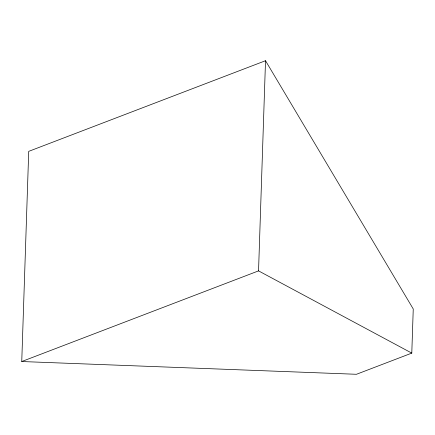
<?xml version="1.0" encoding="UTF-8"?>
<svg xmlns="http://www.w3.org/2000/svg" width="435" height="435" viewBox="0 0 435 435"><rect width="100%" height="100%" fill="white"/><g stroke="black" fill="none" stroke-linecap="round" stroke-linejoin="round"><path stroke-width="0.65" d="M21.75 361.528L28.721 151.358L265.519 60.715L413.25 308.975L411.787 353.111L356.461 374.285L21.75 361.528L258.548 270.88L411.787 353.111M258.548 270.88L265.519 60.715"/></g></svg>
